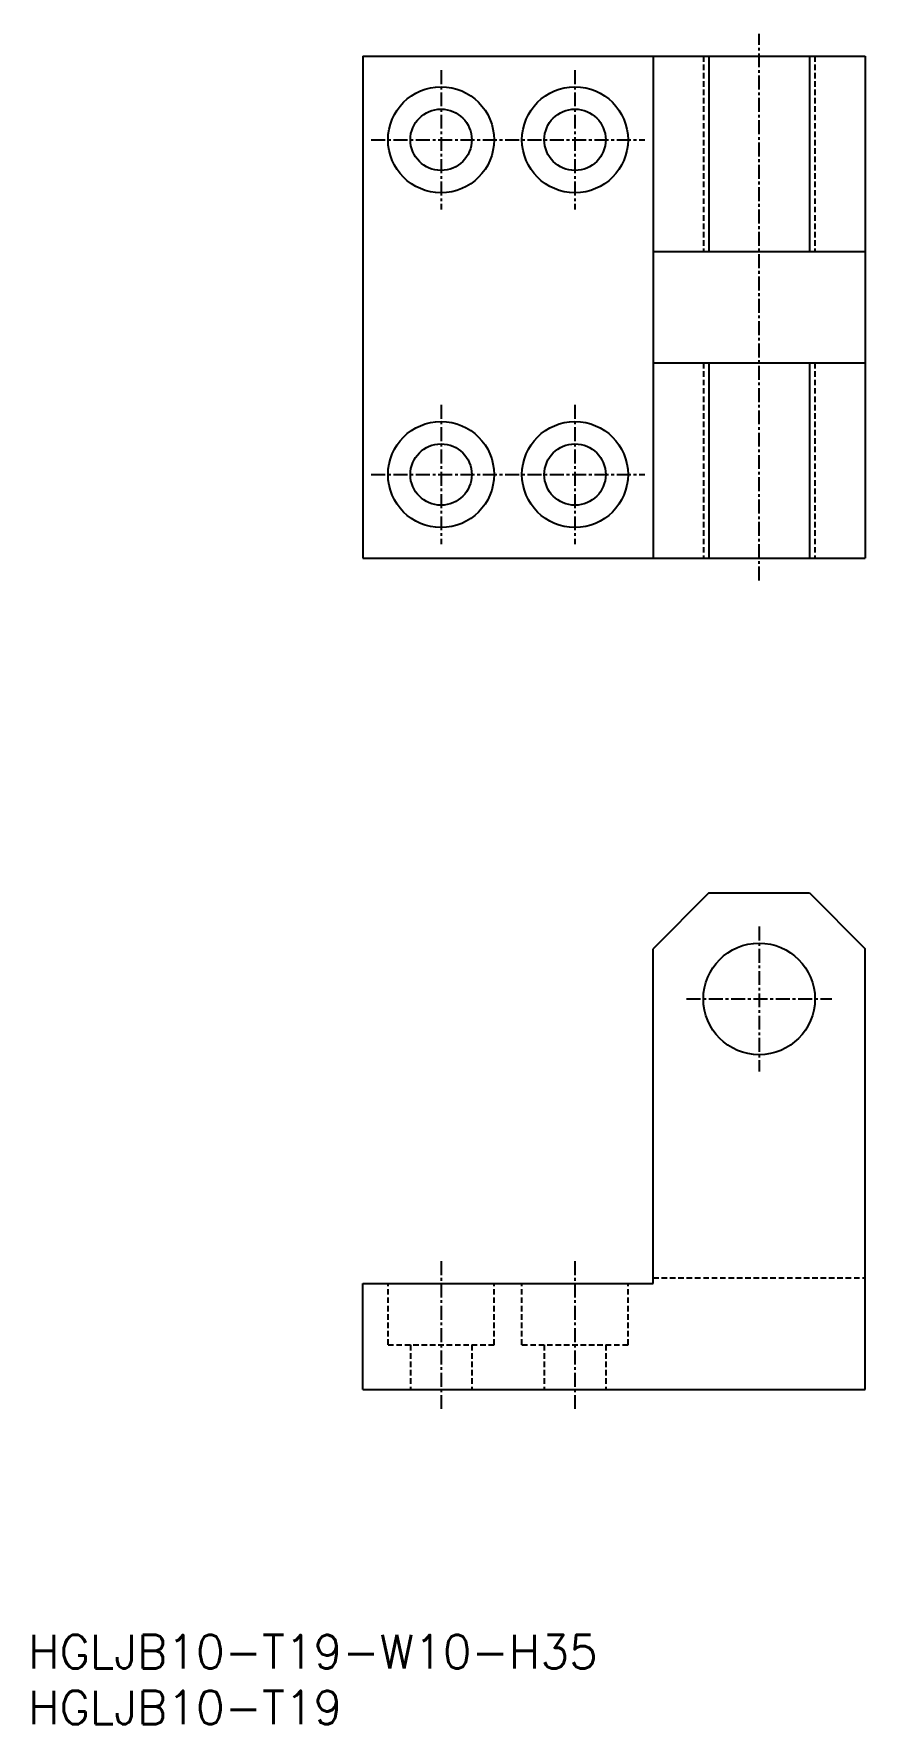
# Model space of a CAD drawing. Extents: x 1 to 75, y 0 to 152.
import ezdxf

# ---------------------------------------------------------------- set-up
doc = ezdxf.new("R2010")
doc.units = 0
doc.linetypes.add('CENTER', pattern=[2, 1.25, -0.25, 0.25, -0.25])
doc.linetypes.add('DASHED', pattern=[0.75, 0.5, -0.25])
doc.layers.get('0').update_dxf_attribs({"linetype": 'CONTINUOUS'})
doc.layers.add('CENTER', color=1, linetype='CENTER')
doc.styles.get("Standard").update_dxf_attribs({"font": 'txt.shx'})

# ---------------------------------------------------------------- blocks, each defined once
blk = doc.blocks.new('*U16')
at = {"color": 7, "linetype": 'CONTINUOUS'}
blk.add_text('HGLJB10-T19', height=3, dxfattribs=at).set_placement((0, 0))
blk = doc.blocks.new('*U17')
at = {"color": 7, "linetype": 'CONTINUOUS'}
blk.add_text('HGLJB10-T19-W10-H35', height=3, dxfattribs=at).set_placement((0, 5))

msp = doc.modelspace()

# ---------------------------------------------------------------- linework, layer by layer
at = {"color": 7, "linetype": 'CONTINUOUS'}
for p, q in [((30, 149.5), (30, 104.5)), ((30, 149.5), (75, 149.5)), ((56, 149.5), (56, 104.5)), ((61, 149.5), (61, 132)), ((70, 149.5), (70, 132)), ((75, 149.5), (75, 104.5)), ((56, 132), (75, 132)), ((56, 122), (75, 122)), ((61, 122), (61, 104.5)), ((70, 122), (70, 104.5)), ((30, 104.5), (75, 104.5)), ((61, 74.5), (56, 69.5)), ((61, 74.5), (70, 74.5)), ((70, 74.5), (75, 69.5)), ((56, 39.5), (56, 69.5)), ((75, 30), (75, 69.5)), ((30, 30), (30, 39.5)), ((30, 39.5), (56, 39.5)), ((30, 30), (75, 30))]:
    msp.add_line(p, q, dxfattribs=at)
at = {"color": 3, "linetype": 'DASHED'}
for p, q in [((60.5, 149.5), (60.5, 132)), ((70.5, 149.5), (70.5, 132)), ((60.5, 122), (60.5, 104.5)), ((70.5, 122), (70.5, 104.5)), ((32.25, 34), (32.25, 39.5)), ((41.75, 34), (41.75, 39.5)), ((44.25, 34), (44.25, 39.5)), ((53.75, 34), (53.75, 39.5)), ((56, 40), (75, 40)), ((32.25, 34), (41.75, 34)), ((34.25, 34), (34.25, 30)), ((39.75, 34), (39.75, 30)), ((44.25, 34), (53.75, 34)), ((46.25, 34), (46.25, 30)), ((51.75, 34), (51.75, 30))]:
    msp.add_line(p, q, dxfattribs=at)
at = {"color": 7, "linetype": 'CONTINUOUS'}
for centre, radius in [((37, 142), 4.75), ((49, 142), 4.75), ((37, 142), 2.75), ((49, 142), 2.75), ((37, 112), 4.75), ((49, 112), 4.75), ((37, 112), 2.75), ((49, 112), 2.75), ((65.5, 65), 5)]:
    msp.add_circle(centre, radius, dxfattribs=at)
at = {"layer": 'CENTER', "color": 1, "linetype": 'CENTER'}
for p, q in [((65.5, 102.5), (65.5, 151.5)), ((37, 148.25), (37, 135.75)), ((49, 148.25), (49, 135.75)), ((30.75, 142), (43.25, 142)), ((42.75, 142), (55.25, 142)), ((37, 118.25), (37, 105.75)), ((49, 118.25), (49, 105.75)), ((30.75, 112), (43.25, 112)), ((42.75, 112), (55.25, 112)), ((65.5, 71.5), (65.5, 58.5)), ((59, 65), (72, 65)), ((37, 41.5), (37, 28)), ((49, 41.5), (49, 28))]:
    msp.add_line(p, q, dxfattribs=at)

# ---------------------------------------------------------------- block references
at = {"color": 7, "linetype": 'CONTINUOUS'}
for name in ['*U17', '*U16']:
    msp.add_blockref(name, (0, 0), dxfattribs=at)

doc.saveas('drawing.dxf')
